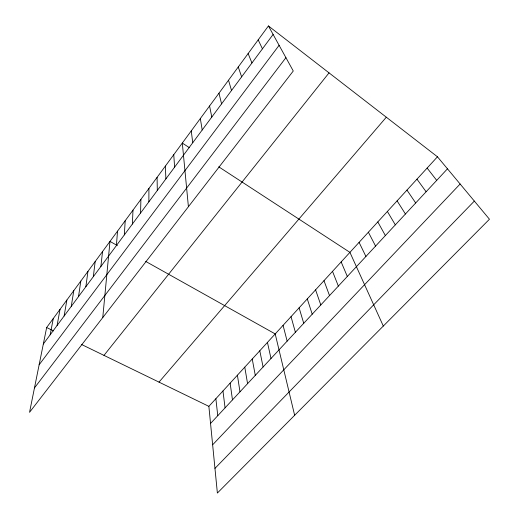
<?xml version="1.0" encoding="UTF-8"?>
<svg xmlns="http://www.w3.org/2000/svg" width="519" height="519" viewBox="0 0 519 519"><rect width="100%" height="100%" fill="white"/><g stroke="black" fill="none" stroke-linecap="round" stroke-linejoin="round"><path stroke-width="0.78" d="M148.869 201.839L148.927 188.449M140.558 213.03L140.902 199.367M132.377 224.052L132.994 210.117M124.326 234.906L125.209 220.705M116.392 245.591L117.534 231.137M102.768 317.55L109.976 241.419L117.365 245.552M100.894 266.468L102.528 251.546M93.323 276.679L95.185 261.531M85.856 286.728L87.951 271.366M78.505 296.634L80.821 281.064M71.259 306.392L73.795 290.621M64.122 316.013L66.867 300.047M57.09 325.491L60.029 309.337M50.155 334.833L53.295 318.497M46.652 327.534L29.544 412.326L293.274 70.999L268.427 25.95L46.652 327.534L53.587 330.901M43.317 344.039L273.111 34.449M39.133 364.786L279.105 45.309M34.468 387.933L285.924 57.674M103.975 355.385L329.04 72.868M159.002 382.12L386.311 117.203M437.459 156.796L489.456 219.226L217.377 493.05L208.872 406.351L437.459 156.796L268.427 25.95M210.552 423.452L447.469 168.811M212.641 444.789L460.126 184.005M214.957 468.391L474.347 201.08M81.535 344.48L208.872 406.351M145.69 261.414L275.206 333.931L294.643 415.284M189.454 147.72L182.305 143.062L188.41 206.718M218.746 166.826L349.923 252.364L383.307 326.055M427.137 168.065L436.706 180.378M416.971 179.165L426.118 191.758M406.961 190.097L415.693 202.961M397.093 200.866L405.43 213.997M387.382 211.473L395.322 224.857M377.806 221.918L385.37 235.555M368.38 232.214L375.568 246.084M359.083 242.36L365.921 256.457M258.19 39.866L262.432 48.838M341.158 261.933L347.315 276.452M248.127 53.548L251.942 62.968M332.517 271.366L338.349 286.092M323.992 280.675L329.513 295.59M315.584 289.855L320.8 304.951M238.247 66.99L241.64 76.851M307.287 298.905L312.211 314.19M299.106 307.838L303.738 323.292M228.529 80.205L231.519 90.488M291.036 316.655L295.382 332.27M283.069 325.348L287.143 341.126M218.973 93.199L221.574 103.884M267.447 342.404L270.996 358.48M259.792 350.76L263.088 366.985M209.572 105.98L211.797 117.054M252.234 359.012L255.277 375.373M244.773 367.154L247.576 383.651M200.334 118.546L202.196 129.99M237.41 375.192L239.979 391.819M230.138 383.132L232.473 399.883M191.245 130.905L192.75 142.712M222.962 390.969L225.071 407.843M215.872 398.709L217.766 415.7M173.761 154.675L174.611 167.157M165.353 166.106L165.892 178.906M157.082 177.362L157.309 190.46"/></g></svg>
